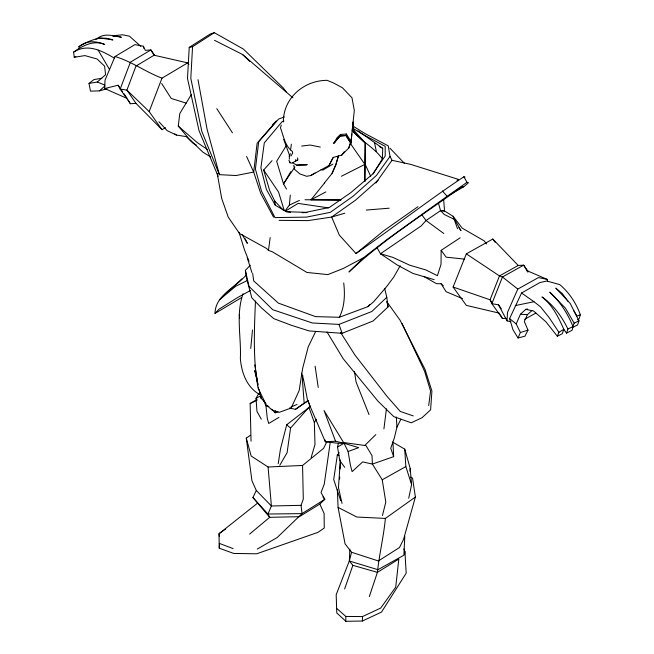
<?xml version="1.0" encoding="UTF-8"?>
<svg xmlns="http://www.w3.org/2000/svg" width="654" height="654" viewBox="0 0 654 654"><rect width="100%" height="100%" fill="white"/><g stroke="black" fill="none" stroke-linecap="round" stroke-linejoin="round"><path stroke-width="0.98" d="M364.957 181.559L365.333 143.005L353.43 129.803M460.203 237.778L441.148 250.319L441.033 264.314L437.403 275.694L425.991 269.979L409.706 265.205L392.899 257.382L380.464 253.752L376.974 247.555M364.711 181.093L365.079 143.128L353.757 132.214L353.144 121.987L352.825 125.004M349.424 560.666L336.189 594.674L336.769 612.929L345.819 621.3L362.365 621.03L362.504 616.567L380.693 608.081L395.711 587.178L398.826 559.072L377.407 572.348L369.306 596.587M373.197 173.874L382.353 158.791L382.737 148.368L357.991 130.833M339.647 479.071L339.728 477.06M340.072 469.008L340.423 460.964M349.849 549.246L349.35 561.018L352.866 565.342L377.407 572.348C379.287 554.339 383.677 536.632 385.386 518.426L415.388 497.032L412.551 478.156L410.794 477.167M302.802 375.494L302.54 381.47L304.175 403.371L295.412 409.363L289.493 407.99M330.295 441.908L324.261 484.115L321.049 492.544L324.809 499.304L319.822 504.071L324.098 513.431L324.261 528.023L317.901 532.381L256.679 553.791L233.748 553.447L219.245 548.216L219.425 544.398M404.81 536.264L403.861 555.23L377.955 569.699L349.35 561.018L351.541 552.254L345.059 543.826L338.077 507.398L337.333 489.437M510.954 321.694L507.046 320.877L507.496 312.399L517.804 289.076L538.422 277.582L547.194 279.364L547.504 281.375M286.321 92.132L283.337 87.996L243.435 49.099L214.316 32.7L210.187 34.057L189.227 47.39L187.494 78.48L199.012 130.62L218.134 176.261M214.316 32.7L192.554 46.712L190.813 78.333L201.841 131.462L219.401 174.667L236.119 175.517L253.687 172.051L257.136 143.21L276.372 121.039L272.726 124.497M255.469 301.02C254.259 330.172 252.861 359.708 258.183 388.541M340.366 459.909L338.461 487.688L342.058 503.433M285.177 210.792L289.379 205.062L290.278 195.121M250.744 348.484L252.485 330.008M409.927 471.362L410.197 468.452L404.736 449.126L392.49 442.014M341.413 176.253L364.875 164.375L350.781 144.06L351.86 134.029M352.179 131.021L352.612 127.007M265.982 403.322L261.028 398.196L261.232 396.406M210.596 156.903L202.887 152.145L188.965 138.754L178.272 126.083L179.801 113.494L191.279 94.658M404.556 554.469L404.908 551.567L403.886 548.968M260.554 394.975C247.057 388.124 241.489 372.813 240.353 358.531C241.359 337.137 235.677 314.386 243.067 293.744M383.914 428.885L386.432 408.84M428.697 405.554L430.561 391.092L424.585 371.259L401.997 323.395M451.342 193.862L463.686 186.848L468.452 182.719L467.005 182.327L447.123 196.29L387.282 239.315L363.42 257.807L343.162 268.532L327.867 274.598L306.988 272.465L272.146 251.684L268.467 250.408L270.176 237.566M290.572 149.889L291.357 144.199M310.184 405.889L290.564 428.068L287.114 452.658L279.789 465.28M241.563 297.586L215.027 313.438C215.191 295.126 235.873 287.466 246.198 274.966M350.781 144.06L354.313 110.428L351.983 97.806L342.524 87.832L333.532 82.976L327.082 80.336C303.906 80.352 283.28 98.035 283.37 121.881M339.279 452.723L337.333 455.07L333.704 479.554L340.718 500.653M278.236 463.637L280.468 449.02L286.689 424.798L308.966 407.475L314.353 422.541L314.991 444.516L311.141 457.563M340.432 134.479L336.924 137.904L333.892 143.177L340.17 135.926L340.432 134.479L346.342 134.005L350.961 141.28L348.664 148.049M341.674 155.145L348.876 147.935L350.707 142.727L346.089 135.452L346.342 134.005M277.975 411.807L275.171 412.837L275.579 410.851M288.88 160.173L289.975 162.789L291.905 163.124L295.363 161.276L295.706 159.625M408.701 498.25L411.595 484.639L410.197 468.452M344.732 467.357L339.786 460.555L337.521 447.058L338.429 443.298L344.045 443.265L358.686 447.647L348.1 451.489L350.43 465.329L352.122 471.632L362.684 461.887L372.379 464.078L393.659 456.656L393.013 443.371M400.918 419.181L396.953 427.078L394.329 437.984L390.74 448.276L393.659 456.656M382.443 515.507L385.803 502.133L382.23 479.766L372.379 464.078L372.044 455.715L366.027 445.652L344.993 442.709L337.521 447.058M572.675 326.706L574.171 323.15L565.424 308.157L549.769 292.183C560.233 301.592 567.664 313.642 573.035 326.55L572.046 330.295L566.552 333.107L563.544 329.166M415.388 497.032L403.559 539.386L399.463 547.545L378.38 560.969L351.541 552.254M281.261 125.159L280.492 127.857C283.484 136.007 285.013 146.128 292.42 151.507L292.673 153.15L291.022 155.889M338.412 155.758L335.715 164.906L332.003 173.335M338.633 155.497L335.878 164.849L332.158 173.302L324.498 182.883M531.841 310.625L527.435 314.631L524.304 321.466L527.991 330.139L524.917 336.205L518.066 337.995L512.973 329.714L509.597 318.588L521.557 293.008L539.861 282.585L546.785 281.016L559.718 284.58C569.25 292.534 576.125 303.178 580.376 314.778L579.035 318.988L577.498 319.855M566.552 333.107L567.942 329.036L573.035 326.55M568.097 301.469L562.309 293.621L555.786 288.079L570.214 303.464L578.978 320.861L577.588 324.915L572.299 327.597M344.617 588.984L352.866 565.342M567.942 329.036C561.794 316.52 553.578 304.96 541.994 296.941C552.573 305.132 558.491 317.394 563.83 329.297L562.252 333.736L557.347 336.23L545.845 321.727L533.566 310.985L525.783 309.342L520.412 314.263L516.202 323.91L520.371 332.494L518.066 337.995M257.243 549.09L277.19 537.523L302.042 513.611L301.036 505.338L303.293 499.067L302.573 465.468L323.607 448.317L326.763 441.916M165.429 127.636L162.004 129.68L149.169 111.564L162.004 78.161L187.682 62.874L188.851 64.517M557.347 336.23L558.917 332.289L563.83 329.297M499.46 313.192L466.327 305.377L453.091 287.032L466.327 253.858L492.805 239.037L518.221 265.459L523.674 265.164L528.383 271.778M154.859 55.639L150.878 49.941L145.319 50.342L143.406 46.238L134.928 44.627L115.014 56.53L105.065 80.058L104.632 88.543L127.203 98.452L123.802 93.489M319.822 504.071L299.385 516.685L269.701 517.322L252.918 497.514L256.303 490.484L251.937 480.739L246.272 438.106L250.417 435.27M315.612 331.611L308.23 346.824L302.655 368.349L299.18 390.503L291.218 407.965L279.152 412.372L272.015 409.952L266.203 404.891L258.624 389.155L258.314 387.209M328.978 165.478L333.148 157.442L341.862 155.055L344.274 151.712M333.303 157.361L329.117 165.421L310.707 175.566L306.661 176.294L299.834 173.899L294.57 169.321L293.777 165.298M252.665 273.454L253.719 280.926L278.351 303.113L315.563 316.626L339.312 317.28C344.666 307.012 345.083 294.325 343.71 282.969M290.409 153.706L289.223 155.881L289.452 159.102M261.314 419.198L256.948 411.358L256.041 398.335L258.853 393.332M400.199 265.761L393.839 276.961L386.857 286.354L373.736 301.649L368.063 306.587L339.312 317.28M290.793 171.667L283.534 183.921L286.485 189.071M286.607 145.131L276.658 161.276L283.534 183.921L294.905 166.966M314.353 422.541L316.422 419.239M375.813 183.063L392.016 160.312L390.021 156.412L388.247 145.867L364.948 133.514L352.956 126.091M390.021 156.412L376.393 175.501L353.103 196.208L330.278 212.346L306.562 217.103L274.958 217.602L261.469 191.074L255.403 169.116L258.714 141.714L278.604 119.044L284.351 116.968M340.759 199.985L311.026 199.789L324.621 182.883M368.063 306.587L369.755 304.47M290.523 212.256L286.542 211.732L275.301 205.242L274.623 200.86L269.62 190.412L263.668 170.015L272.015 160.671M215.027 313.438L218.877 309.277L237.467 297.627L250.507 290.466M384.666 288.381L386.784 297.268L388.067 306.881L373.181 320.942L342.116 333.311L309.121 330.932L291.578 325.357L273.781 318.645L261.657 308.083L251.831 297.856L246.533 278.13L245.389 270.372L250.294 265.23M335.314 141.755L333.728 143.308L339.99 136.081L345.892 135.607L350.495 142.858M364.785 445.456L375.829 434.608M363.42 257.807L348.942 271.999C383.358 239.38 423.939 214.373 462.1 186.537L463.686 186.848M386.784 297.268L371.856 311.492L338.993 324.409L312.367 322.986L272.767 309.726L249.011 286.411L245.389 270.372M241.817 278.931L219.581 299.728L235.751 286.215L247.106 280.64M378.372 179.932L355.637 200.083L331.652 217.063L308.034 220.611L279.103 220.349M107.019 88.789L99.31 90.89L90.481 91.135L89.001 83.442L97.25 82.028L105.556 74.752L104.615 66.177L97.111 58.999L84.881 55.59L74.229 57.307L73.624 52.107C82.437 45.739 93.767 39.763 104.722 44.48C95.909 40.834 86.671 40.246 78.913 46.696L79.085 48.429M99.31 90.89L104.967 86.001M249.575 534.114L269.701 517.322L267.952 514.028L252.918 497.514M344.83 213.196L331.652 217.063L339.344 235.113L355.997 253.531L383.636 230.846L417.971 206.68M257.553 503.155L219.016 533.721L219.245 548.216M89.001 83.442L93.98 79.567L101.844 78.284M465.084 177.062L463.866 176.776C427.111 201.203 392.326 228.45 355.997 253.531M225.581 529.07L219.016 533.721L219.433 536.689M295.412 409.363L307.92 400.559M486.502 243.917L484.222 240.885L462.182 228.132L453.132 216.319L444.418 210.915L440.543 210.653L426.056 220.512L421.176 225.924L380.464 253.752L397.125 264.935L412.936 273.421L434.174 279.642M304.175 403.371L308.435 400.706M285.422 211.103L298.15 203.394L328.57 207.907M332.902 164.113L322.929 170.089L321.049 169.631M187.682 62.874L154.091 55.23L135.967 66.062L126.909 90.113L135.967 103.332L162.004 129.68M278.939 417.391L268.712 423.473L267.339 418.732L265.941 405.733L263.014 399.234M310.789 175.542L315.048 173.024M251.046 441.237L250.147 403.51L256.989 399.512M518.221 265.459L499.46 275.923L490.075 299.785L491.873 303.677L502.468 318.547L506.106 318.351M524.671 319.291L535.839 313.07M382.23 479.766L405.848 466.58L404.736 449.126M95.811 39.019L99.171 37.883L112.889 39.951C100.732 35.21 89.255 40.548 78.913 46.696M295.363 161.276L297.75 159.993L297.66 157.892M256.041 398.335L260.456 395.989M311.026 199.789L325.864 191.916M74.229 57.307L75.848 56.465M96.882 38.79C103.937 32.659 113.232 35.757 121.35 37.262L115.75 35.806L112.938 36.297M250.147 403.51L257.047 400.223M574.171 323.15L578.978 320.861M362.365 621.03L381.495 612.103L406.191 573.19L404.908 551.567M289.379 205.062L299.434 200.41M290.989 406.984L296.99 404.474M73.624 52.107C87.644 43.246 101.525 50.595 114.336 58.124M283.959 121.015L282.062 121.734L264.298 142.858L260.897 167.906L266.415 189.505L275.301 205.242M295.575 160.794L297.75 159.993M580.376 314.778L576.893 315.996L573.836 310.813M520.371 332.494L527.991 330.139M119.273 86.876L118.145 85.224L104.632 88.543L106.52 88.919M456.966 180.283L458.601 179.899M113.052 35.806L122.617 34.785L129.533 36.215L140.839 46.401M515.254 305.582L533.983 301.731L540.482 306.791L549.066 317.501L558.917 332.289M189.227 47.39L192.554 46.712M525.783 309.342L527.688 309.007M301.608 146.055L310.258 145.033L320.288 147.085M340.17 135.926L346.089 135.452M366.224 210.057L389.212 208.193M118.145 85.224L120.172 89.083L130.408 103.741L135.967 103.332M348.1 451.489L344.045 443.265L335.559 441.221L325.357 441.818L307.568 400.42L303.783 380.849L301.543 373.156M246.272 438.106L251.201 456.051L268.075 466.989L302.573 465.468M302.197 212.705L306.988 212.566M292.796 162.871L296.736 165.16L307.078 164.669L302.606 164.669M301.036 505.338L271.394 505.983L256.303 490.484M296.712 165.135L307.004 164.726M340.938 200.034L305.009 199.764M336.712 608.416L345.819 616.436L362.504 616.567M443.338 285.831L441.107 283.771L436.48 283.673L423.612 276.356M286.542 211.732L305.949 212.329L329.395 207.449L350.691 192.734L372.682 174.054L385.206 155.954L385.181 146.324L362.733 134.315L353.274 128.511M385.386 518.426L356.822 517.028L338.077 507.398M520.412 314.263L527.435 314.631M438.45 203.141L440.543 210.653L444.426 210.923M464.749 259.131L446.159 257.177L441.148 250.319M338.429 443.298L325.357 441.818L324.981 439.831M158.938 121.734L167.146 130.645L176.392 135.067L186.202 136.604L192.799 142.981L196.257 145M501.299 308.794L498.544 304.846L491.873 303.677L502.468 276.985L523.674 265.164L527.786 272.097M265.941 405.733L268.884 406.363M392.016 160.312L410.843 164.416L458.479 179.4M337.333 455.07L338.985 455.503M186.235 103.144L171.193 98.427L161.685 83.54M380.464 253.752L382.312 254.341M453.091 287.032L490.075 299.785L492.282 302.941M413.263 415.919L400.264 411.44L387.086 396.438L354.934 355.024L340.464 332.273M219.245 543.351L233.135 548.616M115.014 56.53C131.773 61.468 145.654 72.005 162.004 78.161M97.25 82.028L104.738 85.02M462.468 298.608L446.093 291.684L441.107 283.771M526.683 270.527L547.194 279.364M214.545 40.327L242.544 54.495L292.918 97.806M379.222 146.496L382.737 148.368M353.103 131.936L356.512 134.037M466.327 253.858L499.46 275.923L502.468 276.985L517.804 289.076M207.522 149.586L197.018 142.409L178.272 126.083M521.557 293.008L533.983 301.731M443.845 233.543L426.056 220.512L421.462 214.291M174.806 133.857L176.392 135.067M382.353 158.791C374.652 148.115 362.561 141.992 353.978 132.051M509.597 318.588L516.202 323.91M286.689 424.798L290.564 428.068M242.544 54.495L249.869 61.476M149.169 111.564L126.909 90.113L120.172 89.083L130.408 62.179L150.878 49.941L154.091 55.23M440.543 210.653L444.27 214.504L454.62 219.515L460.996 230.674L458.846 227.715M268.467 250.408L266.595 248.479L239.487 233.503L228.213 217.063L221.681 198.391L217.218 173.392M271.639 409.183L275.171 412.837M389.939 148.18L404.581 163.5M274.623 200.86L283.247 210.179M442.398 190.952L447.123 196.29M322.904 496.942L324.809 499.304L302.042 513.611L267.952 514.028L271.394 505.983L268.075 466.989M492.805 239.037L495.111 242.225M386.743 301.6L400.166 320.362L425.067 369.477L431.91 391.076L430.618 409.813L422.092 417.669L411.26 422.795L393.798 416.647L377.922 401.106L343.121 358.629L327.033 331.995M120.974 89.361L122.674 91.838M263.668 170.015L278.579 192.096L284.277 210.637M216.776 108.638L232.456 132.827M344.045 443.265L324.032 410.532L335.559 441.221M128.119 99.964L130.408 103.741M242.242 234.778L247.335 243.337L245.217 238.784M98.149 50.105L109.635 69.708M307.568 400.42L309.604 403.943M463.866 176.776L467.005 182.327M500.318 314.721L502.468 318.547M273.552 217.144L260.676 193.265L253.687 172.051L246.583 156.47M498.544 304.846L507.046 320.877M239.029 232.235L244.465 249.795L249.019 261.314M289.321 155.031L289.845 156.102L283.697 139.416M365.128 164.309L370.736 176.31M453.132 216.319L457.514 228.687M369.028 414.603L356.07 381.961L354.468 371.464M338.993 324.409L342.116 333.311M405.848 466.58L411.595 484.639M247.212 257.725L251.962 272.677M219.401 174.667L206.983 128.854L197.998 79.682M257.3 380.154L254.774 370.548L257.905 384.372M386.931 301.993L388.067 306.881M259.017 389.31L261.028 398.196M374.456 142.368L376.344 151.491M289.787 161.677L289.975 162.789M254.798 364.883L258.011 385.271M315.114 366.166L318.228 387.446M143.406 46.238L143.7 48.241M239.29 314.533L239.65 318.473M443.657 199.601L444.573 211.267M396.308 417.031L396.953 427.078M345.819 616.436L345.819 621.3"/></g></svg>
